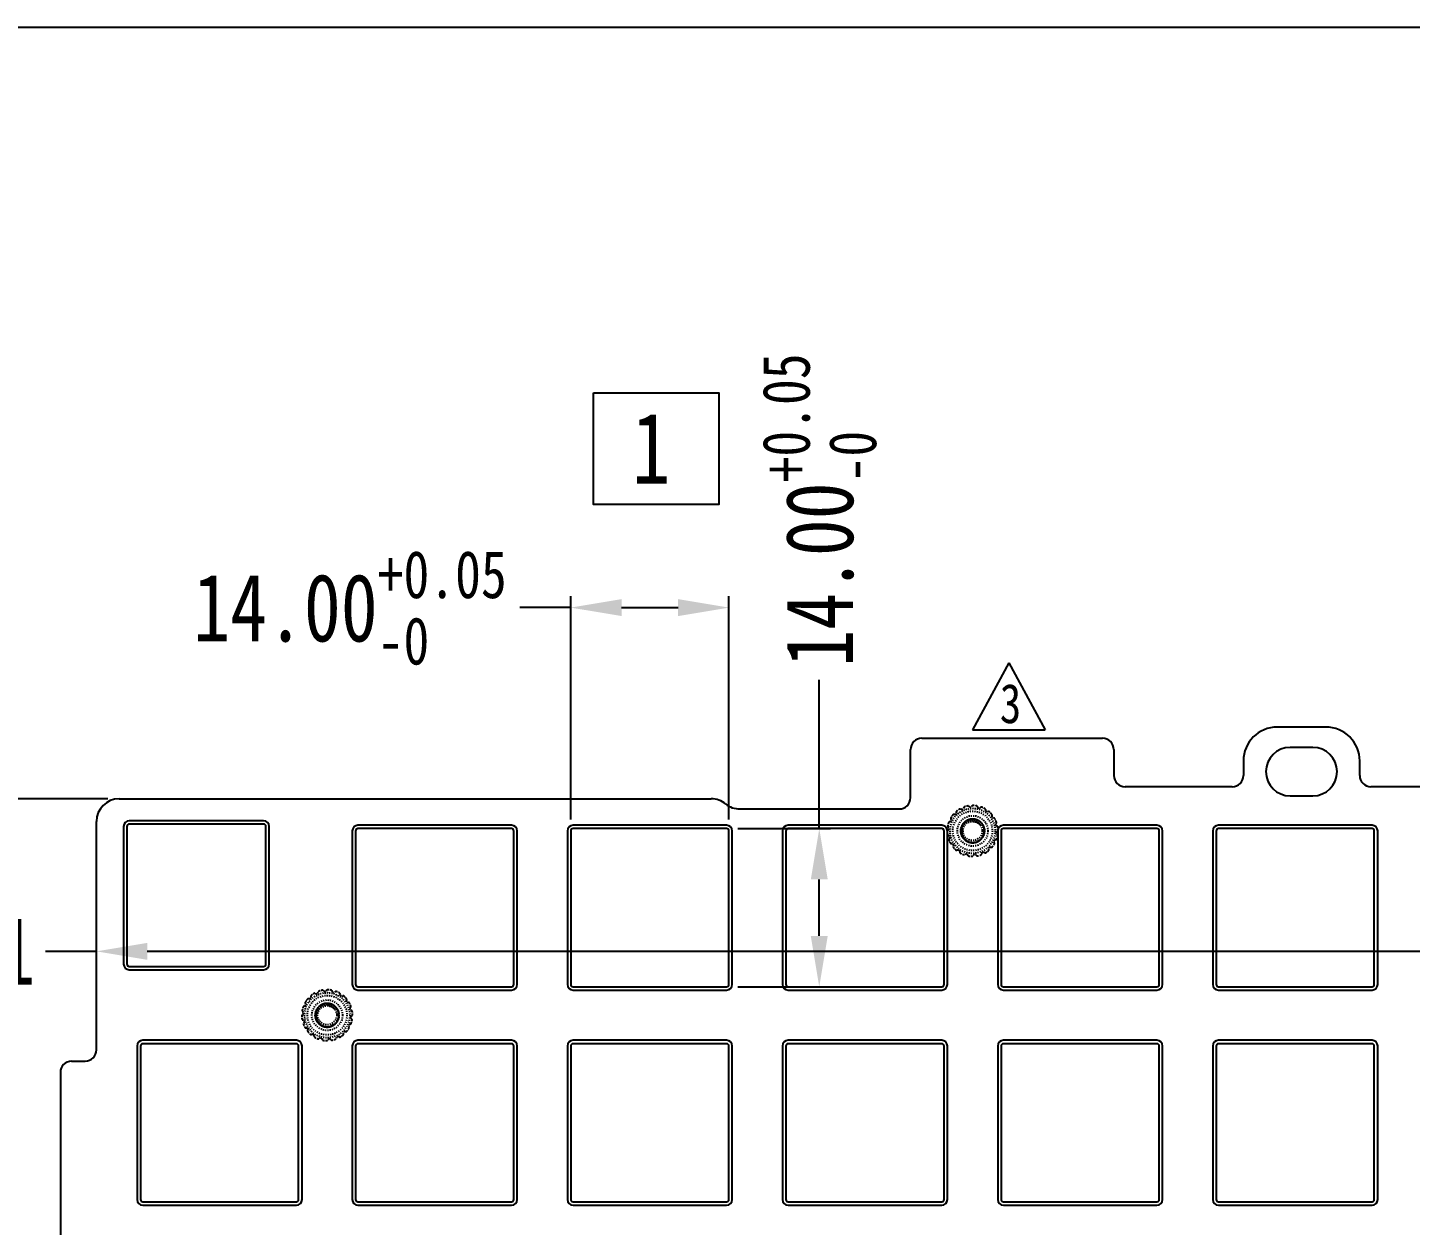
# Model space of a CAD drawing. Header units: inches. Extents: x 1493 to 1950, y -14 to 309.
# Drawn here: x 1584.3 to 1706.8, y 202.8 to 308.8 of the extents above; entities that cross this region are included whole.
import ezdxf

# ---------------------------------------------------------------- set-up
doc = ezdxf.new("R2010")
doc.units = ezdxf.units.IN
doc.header["$LTSCALE"] = 0.909449
doc.header["$MEASUREMENT"] = 0
doc.header["$PDMODE"] = 3
doc.header["$PDSIZE"] = 0.3125
doc.linetypes.add('HIDDEN', pattern=[0.2, 0.1, -0.1])
doc.linetypes.add('PHANTOM', pattern=[0.8, 0.45, -0.05, 0.1, -0.05, 0.1, -0.05])
doc.layers.get('0').update_dxf_attribs({"linetype": 'CONTINUOUS'})
doc.layers.get('Defpoints').update_dxf_attribs({"linetype": 'CONTINUOUS'})
doc.layers.add('DEFAULT_2', color=8, linetype='HIDDEN')
doc.layers.add('DEFAULT_3', color=7, linetype='PHANTOM')
doc.styles.get("Standard").update_dxf_attribs({"font": 'txt', "width": 0.8})
doc.dimstyles.get("Standard").update_dxf_attribs({"dimtxt": 6, "dimasz": 4.5, "dimexe": 1, "dimexo": 1, "dimgap": 0.09, "dimtad": 0, "dimzin": 1, "dimdsep": 46, "dimtxsty": 'Standard', "dimcen": 0.09, "dimclrd": 5, "dimclre": 5, "dimclrt": 1, "dimadec": 0, "dimazin": 0, "dimtp": 0.01, "dimtm": 0.01, "dimtfac": 1, "dimtofl": 0, "dimtmove": 0, "dimatfit": 3, "dimfxl": 0, "dimtolj": 1, "dimtzin": 4, "dimarcsym": 0})

# ---------------------------------------------------------------- blocks, each defined once
blk = doc.blocks.new('*D12')
at = {"layer": 'DEFAULT_3', "color": 3, "linetype": 'ByBlock', "lineweight": -2}
for p, q in [((1590.42, 219.29), (1590.42, 228.02)), ((1590.42, 227.02), (1585.92, 227.02)), ((1855.37, 227.02), (1594.92, 227.02)), ((1859.87, 226.29), (1859.87, 226.02))]:
    blk.add_line(p, q, dxfattribs=at)
at = {"layer": 'DEFAULT_3', "color": 3, "linetype": 'ByBlock'}
for points in [[(1594.92, 227.77), (1594.92, 226.27), (1590.42, 227.02)], [(1855.37, 226.27), (1855.37, 227.77), (1859.87, 227.02)]]:
    blk.add_solid(points, dxfattribs=at)
at = {"layer": 'Defpoints', "color": 0, "linetype": 'ByBlock'}
for p in [(1590.42, 227.02), (1859.87, 227.29), (1590.42, 218.29)]:
    blk.add_point(p, dxfattribs=at)
at = {"layer": 'DEFAULT_3', "color": 3, "linetype": 'ByBlock', "insert": (1567.03, 227.02), "char_height": 6, "attachment_point": 5}
blk.add_mtext('\\A1;269.45%%P0.1', dxfattribs=at)
blk = doc.blocks.new('*D14')
at = {"layer": 'DEFAULT_3', "color": 3, "linetype": 'ByBlock', "lineweight": -2}
for p, q in [((1632.42, 238.69), (1632.42, 258.47)), ((1646.42, 238.69), (1646.42, 258.47)), ((1632.42, 257.47), (1627.92, 257.47)), ((1636.92, 257.47), (1641.92, 257.47))]:
    blk.add_line(p, q, dxfattribs=at)
at = {"layer": 'DEFAULT_3', "color": 3, "linetype": 'ByBlock'}
for points in [[(1636.92, 258.22), (1636.92, 256.72), (1632.42, 257.47)], [(1641.92, 256.72), (1641.92, 258.22), (1646.42, 257.47)]]:
    blk.add_solid(points, dxfattribs=at)
at = {"layer": 'Defpoints', "color": 0, "linetype": 'ByBlock'}
for p in [(1646.42, 257.47), (1632.42, 237.69), (1646.42, 237.69)]:
    blk.add_point(p, dxfattribs=at)
at = {"layer": 'DEFAULT_3', "color": 3, "linetype": 'ByBlock', "insert": (1612.87, 257.47), "char_height": 6, "attachment_point": 5}
blk.add_mtext('\\A1;14.00{\\H0.7x;\\S+0.05^ -0;}', dxfattribs=at)
blk = doc.blocks.new('*D15')
at = {"layer": 'DEFAULT_3', "color": 3, "linetype": 'ByBlock', "lineweight": -2}
for p, q in [((1654.42, 237.89), (1654.42, 251.06)), ((1647.22, 237.89), (1655.42, 237.89)), ((1654.42, 228.39), (1654.42, 233.39)), ((1647.22, 223.89), (1655.42, 223.89))]:
    blk.add_line(p, q, dxfattribs=at)
at = {"layer": 'DEFAULT_3', "color": 3, "linetype": 'ByBlock'}
for points in [[(1655.17, 233.39), (1653.67, 233.39), (1654.42, 237.89)], [(1653.67, 228.39), (1655.17, 228.39), (1654.42, 223.89)]]:
    blk.add_solid(points, dxfattribs=at)
at = {"layer": 'Defpoints', "color": 0, "linetype": 'ByBlock'}
for p in [(1646.22, 237.89), (1654.42, 237.89), (1646.22, 223.89)]:
    blk.add_point(p, dxfattribs=at)
at = {"layer": 'DEFAULT_3', "color": 3, "linetype": 'ByBlock', "insert": (1654.42, 266.11), "char_height": 6, "attachment_point": 5, "rotation": 90}
blk.add_mtext('\\A1;14.00{\\H0.7x;\\S+0.05^ -0;}', dxfattribs=at)
blk = doc.blocks.new('*D18')
at = {"layer": 'DEFAULT_3', "color": 3, "linetype": 'ByBlock', "lineweight": -2}
for p, q in [((1591.42, 240.53), (1534.08, 240.53)), ((1535.08, 236.03), (1535.08, 208.43)), ((1535.08, 148.49), (1535.08, 175.45)), ((1591.42, 143.99), (1534.08, 143.99))]:
    blk.add_line(p, q, dxfattribs=at)
at = {"layer": 'DEFAULT_3', "color": 3, "linetype": 'ByBlock'}
for points in [[(1535.83, 236.03), (1534.33, 236.03), (1535.08, 240.53)], [(1534.33, 148.49), (1535.83, 148.49), (1535.08, 143.99)]]:
    blk.add_solid(points, dxfattribs=at)
at = {"layer": 'Defpoints', "color": 0, "linetype": 'ByBlock'}
for p in [(1592.42, 240.53), (1535.08, 143.99), (1592.42, 143.99)]:
    blk.add_point(p, dxfattribs=at)
at = {"layer": 'DEFAULT_3', "color": 3, "linetype": 'ByBlock', "insert": (1535.08, 191.94), "char_height": 6, "attachment_point": 5, "rotation": 90}
blk.add_mtext('\\A1;96.54%%P0.1', dxfattribs=at)

msp = doc.modelspace()

# ---------------------------------------------------------------- linework, layer by layer
at = {"color": 2}
for p, q in [((1671.205, 252.565), (1667.985, 246.646)), ((1671.205, 252.565), (1674.426, 246.646)), ((1667.985, 246.646), (1674.426, 246.646))]:
    msp.add_line(p, q, dxfattribs=at)
at = {"color": 7, "linetype": 'Continuous'}
for p, q in [((1699.275, 246.892), (1694.975, 246.892)), ((1662.503, 240.632), (1662.503, 244.892)), ((1663.503, 245.892), (1679.503, 245.892)), ((1680.503, 244.892), (1680.503, 242.592)), ((1698.12, 245.092), (1696.12, 245.092)), ((1691.975, 243.892), (1691.975, 242.592)), ((1702.275, 242.592), (1702.275, 243.892)), ((1690.975, 241.592), (1681.503, 241.592)), ((1782.995, 241.592), (1703.275, 241.592)), ((1592.42, 240.532), (1644.863, 240.532)), ((1696.12, 240.792), (1698.12, 240.792)), ((1647.391, 239.632), (1661.503, 239.632)), ((1590.42, 218.292), (1590.42, 238.532)), ((1592.82, 238.092), (1592.82, 225.892)), ((1593.12, 238.092), (1593.12, 225.892)), ((1605.22, 238.592), (1593.32, 238.592)), ((1605.22, 238.292), (1593.32, 238.292)), ((1605.42, 225.892), (1605.42, 238.092)), ((1605.72, 225.892), (1605.72, 238.092)), ((1613.07, 237.692), (1613.07, 224.092)), ((1613.37, 237.692), (1613.37, 224.092)), ((1627.17, 238.192), (1613.57, 238.192)), ((1627.17, 237.892), (1613.57, 237.892)), ((1627.37, 224.092), (1627.37, 237.692)), ((1627.67, 224.092), (1627.67, 237.692)), ((1632.12, 237.692), (1632.12, 224.092)), ((1632.42, 237.692), (1632.42, 224.092)), ((1646.22, 238.192), (1632.62, 238.192)), ((1646.22, 237.892), (1632.62, 237.892)), ((1646.42, 224.092), (1646.42, 237.692)), ((1646.72, 224.092), (1646.72, 237.692)), ((1651.17, 237.692), (1651.17, 224.092)), ((1651.47, 237.692), (1651.47, 224.092)), ((1665.27, 238.192), (1651.67, 238.192)), ((1665.27, 237.892), (1651.67, 237.892)), ((1665.47, 224.092), (1665.47, 237.692)), ((1665.77, 224.092), (1665.77, 237.692)), ((1670.22, 237.692), (1670.22, 224.092)), ((1670.52, 237.692), (1670.52, 224.092)), ((1684.32, 238.192), (1670.72, 238.192)), ((1684.32, 237.892), (1670.72, 237.892)), ((1684.52, 224.092), (1684.52, 237.692)), ((1684.82, 224.092), (1684.82, 237.692)), ((1689.27, 237.692), (1689.27, 224.092)), ((1689.57, 237.692), (1689.57, 224.092)), ((1703.37, 238.192), (1689.77, 238.192)), ((1703.37, 237.892), (1689.77, 237.892)), ((1703.57, 224.092), (1703.57, 237.692)), ((1703.87, 224.092), (1703.87, 237.692)), ((1593.32, 225.692), (1605.22, 225.692)), ((1593.32, 225.392), (1605.22, 225.392)), ((1613.57, 223.892), (1627.17, 223.892)), ((1613.57, 223.592), (1627.17, 223.592)), ((1632.62, 223.892), (1646.22, 223.892)), ((1632.62, 223.592), (1646.22, 223.592)), ((1651.67, 223.892), (1665.27, 223.892)), ((1651.67, 223.592), (1665.27, 223.592)), ((1670.72, 223.892), (1684.32, 223.892)), ((1670.72, 223.592), (1684.32, 223.592)), ((1689.77, 223.892), (1703.37, 223.892)), ((1689.77, 223.592), (1703.37, 223.592)), ((1594.02, 218.642), (1594.02, 205.042)), ((1594.32, 218.642), (1594.32, 205.042)), ((1608.12, 219.142), (1594.52, 219.142)), ((1608.12, 218.842), (1594.52, 218.842)), ((1608.32, 205.042), (1608.32, 218.642)), ((1608.62, 205.042), (1608.62, 218.642)), ((1613.07, 218.642), (1613.07, 205.042)), ((1613.37, 218.642), (1613.37, 205.042)), ((1627.17, 219.142), (1613.57, 219.142)), ((1627.17, 218.842), (1613.57, 218.842)), ((1627.37, 205.042), (1627.37, 218.642)), ((1627.67, 205.042), (1627.67, 218.642)), ((1632.12, 218.642), (1632.12, 205.042)), ((1632.42, 218.642), (1632.42, 205.042)), ((1646.22, 219.142), (1632.62, 219.142)), ((1646.22, 218.842), (1632.62, 218.842)), ((1646.42, 205.042), (1646.42, 218.642)), ((1646.72, 205.042), (1646.72, 218.642)), ((1651.17, 218.642), (1651.17, 205.042)), ((1651.47, 218.642), (1651.47, 205.042)), ((1665.27, 219.142), (1651.67, 219.142)), ((1665.27, 218.842), (1651.67, 218.842)), ((1665.47, 205.042), (1665.47, 218.642)), ((1665.77, 205.042), (1665.77, 218.642)), ((1670.22, 218.642), (1670.22, 205.042)), ((1670.52, 218.642), (1670.52, 205.042)), ((1684.32, 219.142), (1670.72, 219.142)), ((1684.32, 218.842), (1670.72, 218.842)), ((1684.52, 205.042), (1684.52, 218.642)), ((1684.82, 205.042), (1684.82, 218.642)), ((1689.27, 218.642), (1689.27, 205.042)), ((1689.57, 218.642), (1689.57, 205.042)), ((1703.37, 219.142), (1689.77, 219.142)), ((1703.37, 218.842), (1689.77, 218.842)), ((1703.57, 205.042), (1703.57, 218.642)), ((1703.87, 205.042), (1703.87, 218.642)), ((1588.22, 217.292), (1589.42, 217.292)), ((1587.22, 216.292), (1587.22, 169.292)), ((1594.52, 204.842), (1608.12, 204.842)), ((1594.52, 204.542), (1608.12, 204.542)), ((1613.57, 204.842), (1627.17, 204.842)), ((1613.57, 204.542), (1627.17, 204.542)), ((1632.62, 204.842), (1646.22, 204.842)), ((1632.62, 204.542), (1646.22, 204.542)), ((1651.67, 204.842), (1665.27, 204.842)), ((1651.67, 204.542), (1665.27, 204.542)), ((1670.72, 204.842), (1684.32, 204.842)), ((1670.72, 204.542), (1684.32, 204.542)), ((1689.77, 204.842), (1703.37, 204.842)), ((1689.77, 204.542), (1703.37, 204.542))]:
    msp.add_line(p, q, dxfattribs=at)
for points in [[(1493.392, -13.73), (1949.598, -13.73), (1949.598, 308.84), (1493.392, 308.84)], [(1634.436, 276.489), (1645.529, 276.489), (1645.529, 266.594), (1634.436, 266.594)]]:
    msp.add_lwpolyline(points, close=True)
for centre, radius, start, end in [((1694.975, 243.892), 3, 90, 180), ((1699.275, 243.892), 3, 0, 90), ((1663.503, 244.892), 1, 90, 180), ((1679.503, 244.892), 1, 0, 90), ((1696.12, 242.942), 2.15, 90, 270), ((1698.12, 242.942), 2.15, 270, 90), ((1681.503, 242.592), 1, 180, 270), ((1690.975, 242.592), 1, 270, 360), ((1703.275, 242.592), 1, 180, 270), ((1592.42, 238.532), 2, 90, 180), ((1644.863, 238.532), 2, 50.80503, 90), ((1647.391, 241.632), 2, 230.80503, 270), ((1661.503, 240.632), 1, 270, 360), ((1593.32, 238.092), 0.5, 90.00002, 179.99998), ((1593.32, 238.092), 0.2, 90.00003, 180), ((1605.22, 238.092), 0.5, 0.00002, 89.99998), ((1605.22, 238.092), 0.2, 0.00003, 90.00003), ((1613.57, 237.692), 0.5, 90.00013, 180.00011), ((1613.57, 237.692), 0.2, 90.00001, 180.00005), ((1627.17, 237.692), 0.5, 0.00013, 89.99999), ((1627.17, 237.692), 0.2, 0, 90.00003), ((1632.62, 237.692), 0.5, 90.00013, 180.00011), ((1632.62, 237.692), 0.2, 90.00001, 180.00005), ((1646.22, 237.692), 0.5, 0.00013, 89.99999), ((1646.22, 237.692), 0.2, 0, 90.00003), ((1651.67, 237.692), 0.5, 90.00013, 180.00011), ((1651.67, 237.692), 0.2, 90.00001, 180.00005), ((1665.27, 237.692), 0.5, 0.00013, 89.99999), ((1665.27, 237.692), 0.2, 0, 90.00003), ((1670.72, 237.692), 0.5, 90.00013, 180.00011), ((1670.72, 237.692), 0.2, 90.00001, 180.00005), ((1684.32, 237.692), 0.5, 0.00013, 89.99999), ((1684.32, 237.692), 0.2, 0, 90.00003), ((1689.77, 237.692), 0.5, 90.00013, 180.00011), ((1689.77, 237.692), 0.2, 90.00001, 180.00005), ((1703.37, 237.692), 0.5, 0.00013, 89.99999), ((1703.37, 237.692), 0.2, 0, 90.00003), ((1593.32, 225.892), 0.5, 180.00002, 269.99998), ((1593.32, 225.892), 0.2, 180, 270.00003), ((1605.22, 225.892), 0.5, 270.00002, 359.99998), ((1605.22, 225.892), 0.2, 270.00003, 0.00003), ((1613.57, 224.092), 0.5, 180.00013, 269.99999), ((1613.57, 224.092), 0.2, 180.00001, 270.00001), ((1627.17, 224.092), 0.5, 270.00013, 0.00011), ((1627.17, 224.092), 0.2, 270.00001, 360), ((1632.62, 224.092), 0.5, 180.00013, 269.99999), ((1632.62, 224.092), 0.2, 180.00001, 270.00001), ((1646.22, 224.092), 0.5, 270.00013, 0.00011), ((1646.22, 224.092), 0.2, 270.00001, 360), ((1651.67, 224.092), 0.5, 180.00013, 269.99999), ((1651.67, 224.092), 0.2, 180.00001, 270.00001), ((1665.27, 224.092), 0.5, 270.00013, 0.00011), ((1665.27, 224.092), 0.2, 270.00001, 360), ((1670.72, 224.092), 0.5, 180.00013, 269.99999), ((1670.72, 224.092), 0.2, 180.00001, 270.00001), ((1684.32, 224.092), 0.5, 270.00013, 0.00011), ((1684.32, 224.092), 0.2, 270.00001, 360), ((1689.77, 224.092), 0.5, 180.00013, 269.99999), ((1689.77, 224.092), 0.2, 180.00001, 270.00001), ((1703.37, 224.092), 0.5, 270.00013, 0.00011), ((1703.37, 224.092), 0.2, 270.00001, 360), ((1589.42, 218.292), 1, 270, 360), ((1594.52, 218.642), 0.5, 90.00013, 180.00011), ((1594.52, 218.642), 0.2, 90.00001, 180.00005), ((1608.12, 218.642), 0.5, 0.00013, 89.99999), ((1608.12, 218.642), 0.2, 0, 90.00003), ((1613.57, 218.642), 0.5, 90.00013, 180.00011), ((1613.57, 218.642), 0.2, 90.00001, 180.00005), ((1627.17, 218.642), 0.5, 0.00013, 89.99999), ((1627.17, 218.642), 0.2, 0, 90.00003), ((1632.62, 218.642), 0.5, 90.00013, 180.00011), ((1632.62, 218.642), 0.2, 90.00001, 180.00005), ((1646.22, 218.642), 0.5, 0.00013, 89.99999), ((1646.22, 218.642), 0.2, 0, 90.00003), ((1651.67, 218.642), 0.5, 90.00013, 180.00011), ((1651.67, 218.642), 0.2, 90.00001, 180.00005), ((1665.27, 218.642), 0.5, 0.00013, 89.99999), ((1665.27, 218.642), 0.2, 0, 90.00003), ((1670.72, 218.642), 0.5, 90.00013, 180.00011), ((1670.72, 218.642), 0.2, 90.00001, 180.00005), ((1684.32, 218.642), 0.5, 0.00013, 89.99999), ((1684.32, 218.642), 0.2, 0, 90.00003), ((1689.77, 218.642), 0.5, 90.00013, 180.00011), ((1689.77, 218.642), 0.2, 90.00001, 180.00005), ((1703.37, 218.642), 0.5, 0.00013, 89.99999), ((1703.37, 218.642), 0.2, 0, 90.00003), ((1588.22, 216.292), 1, 90, 180), ((1594.52, 205.042), 0.5, 180.00013, 269.99999), ((1594.52, 205.042), 0.2, 180.00001, 270.00001), ((1608.12, 205.042), 0.5, 270.00013, 0.00011), ((1608.12, 205.042), 0.2, 270.00001, 360), ((1613.57, 205.042), 0.5, 180.00013, 269.99999), ((1613.57, 205.042), 0.2, 180.00001, 270.00001), ((1627.17, 205.042), 0.5, 270.00013, 0.00011), ((1627.17, 205.042), 0.2, 270.00001, 360), ((1632.62, 205.042), 0.5, 180.00013, 269.99999), ((1632.62, 205.042), 0.2, 180.00001, 270.00001), ((1646.22, 205.042), 0.5, 270.00013, 0.00011), ((1646.22, 205.042), 0.2, 270.00001, 360), ((1651.67, 205.042), 0.5, 180.00013, 269.99999), ((1651.67, 205.042), 0.2, 180.00001, 270.00001), ((1665.27, 205.042), 0.5, 270.00013, 0.00011), ((1665.27, 205.042), 0.2, 270.00001, 360), ((1670.72, 205.042), 0.5, 180.00013, 269.99999), ((1670.72, 205.042), 0.2, 180.00001, 270.00001), ((1684.32, 205.042), 0.5, 270.00013, 0.00011), ((1684.32, 205.042), 0.2, 270.00001, 360), ((1689.77, 205.042), 0.5, 180.00013, 269.99999), ((1689.77, 205.042), 0.2, 180.00001, 270.00001), ((1703.37, 205.042), 0.5, 270.00013, 0.00011), ((1703.37, 205.042), 0.2, 270.00001, 360)]:
    msp.add_arc(centre, radius, start, end, dxfattribs=at)
at = {"layer": 'DEFAULT_2', "color": 8, "linetype": 'HIDDEN'}
for p, q in [((1666.067, 238.773), (1666.11, 238.65)), ((1666.453, 239.14), (1666.323, 239.139)), ((1666.553, 239.369), (1666.552, 239.239)), ((1667.042, 239.582), (1666.919, 239.625)), ((1667.214, 239.763), (1667.168, 239.641)), ((1667.646, 239.878), (1667.746, 239.796)), ((1667.97, 239.907), (1667.885, 239.808)), ((1668.415, 239.868), (1668.481, 239.756)), ((1668.729, 239.783), (1668.616, 239.72)), ((1669.134, 239.595), (1669.158, 239.467)), ((1669.401, 239.408), (1669.272, 239.387)), ((1669.716, 239.092), (1669.695, 238.964)), ((1669.903, 238.826), (1669.775, 238.85)), ((1665.884, 237.807), (1665.786, 237.722)), ((1665.814, 238.047), (1665.896, 237.946)), ((1666.051, 238.524), (1665.929, 238.478)), ((1668, 238.542), (1668, 238.739)), ((1670.092, 238.421), (1670.028, 238.308)), ((1670.176, 238.106), (1670.064, 238.173)), ((1670.215, 237.662), (1670.116, 237.577)), ((1665.936, 237.211), (1665.824, 237.277)), ((1665.972, 237.076), (1665.909, 236.963)), ((1666.225, 236.534), (1666.097, 236.558)), ((1666.305, 236.42), (1666.284, 236.292)), ((1668.502, 236.773), (1668.408, 236.946)), ((1669.89, 236.733), (1669.933, 236.611)), ((1670.071, 236.906), (1669.95, 236.86)), ((1670.104, 237.438), (1670.187, 237.337)), ((1666.728, 235.997), (1666.6, 235.976)), ((1666.843, 235.917), (1666.867, 235.789)), ((1667.385, 235.664), (1667.271, 235.6)), ((1667.52, 235.628), (1667.586, 235.516)), ((1668.115, 235.576), (1668.031, 235.477)), ((1668.254, 235.588), (1668.355, 235.506)), ((1668.832, 235.743), (1668.786, 235.621)), ((1669.081, 235.759), (1668.959, 235.802)), ((1669.447, 236.015), (1669.449, 236.145)), ((1669.547, 236.243), (1669.677, 236.245)), ((1609.398, 223.044), (1609.397, 222.914)), ((1609.764, 223.3), (1609.887, 223.257)), ((1610.013, 223.316), (1610.059, 223.438)), ((1610.49, 223.553), (1610.591, 223.471)), ((1610.815, 223.582), (1610.73, 223.483)), ((1611.26, 223.543), (1611.326, 223.431)), ((1611.574, 223.458), (1611.461, 223.395)), ((1611.979, 223.27), (1612.003, 223.142)), ((1612.117, 223.062), (1612.245, 223.083)), ((1608.659, 221.722), (1608.741, 221.621)), ((1608.774, 222.153), (1608.896, 222.199)), ((1608.955, 222.325), (1608.912, 222.448)), ((1609.298, 222.815), (1609.168, 222.814)), ((1610.845, 222.217), (1610.845, 222.414)), ((1612.561, 222.767), (1612.54, 222.639)), ((1612.62, 222.525), (1612.748, 222.501)), ((1612.937, 222.096), (1612.873, 221.983)), ((1613.021, 221.781), (1612.909, 221.848)), ((1608.729, 221.482), (1608.63, 221.397)), ((1608.781, 220.886), (1608.669, 220.952)), ((1608.817, 220.751), (1608.754, 220.638)), ((1611.347, 220.448), (1611.252, 220.621)), ((1612.735, 220.408), (1612.778, 220.286)), ((1612.916, 220.581), (1612.794, 220.535)), ((1612.949, 221.113), (1613.031, 221.012)), ((1613.06, 221.337), (1612.961, 221.252)), ((1609.07, 220.209), (1608.942, 220.233)), ((1609.129, 219.967), (1609.15, 220.095)), ((1609.573, 219.672), (1609.445, 219.651)), ((1609.712, 219.464), (1609.687, 219.592)), ((1610.229, 219.339), (1610.116, 219.275)), ((1610.364, 219.303), (1610.431, 219.191)), ((1610.96, 219.251), (1610.875, 219.152)), ((1611.099, 219.263), (1611.2, 219.181)), ((1611.677, 219.418), (1611.631, 219.296)), ((1611.926, 219.434), (1611.804, 219.477)), ((1612.292, 219.69), (1612.294, 219.82)), ((1612.392, 219.918), (1612.522, 219.92))]:
    msp.add_line(p, q, dxfattribs=at)
for centre, radius in [((1668, 237.692), 2), ((1668, 237.692), 1.75), ((1668, 237.692), 1.35), ((1668, 237.692), 0.85), ((1610.845, 221.367), 2), ((1610.845, 221.367), 1.75), ((1610.845, 221.367), 1.35), ((1610.845, 221.367), 0.85)]:
    msp.add_circle(centre, radius, dxfattribs=at)
for centre, radius, start, end in [((1666.161, 238.806), 0.1, 148.78772, 199.31073), ((1668, 237.692), 2.25, 141.21228, 148.78772), ((1666.324, 239.039), 0.1, 90.68927, 141.21228), ((1666.452, 239.24), 0.1, 270.68927, 359.31073), ((1666.653, 239.368), 0.1, 128.78772, 179.31073), ((1668, 237.692), 2.25, 121.21228, 128.78772), ((1666.886, 239.531), 0.1, 70.68927, 121.21228), ((1667.075, 239.676), 0.1, 250.68927, 339.31073), ((1667.308, 239.727), 0.1, 108.78772, 159.31073), ((1668, 237.692), 2.25, 101.21228, 108.78772), ((1667.582, 239.801), 0.1, 50.68927, 101.21228), ((1667.809, 239.873), 0.1, 230.68927, 319.31073), ((1668.046, 239.841), 0.1, 88.78772, 139.31073), ((1668, 237.692), 2.25, 81.21228, 88.78772), ((1668.329, 239.817), 0.1, 30.68927, 81.21228), ((1668.567, 239.807), 0.1, 210.68927, 299.31073), ((1668.778, 239.696), 0.1, 68.78772, 119.31073), ((1668, 237.692), 2.25, 61.21228, 68.78772), ((1669.036, 239.576), 0.1, 10.68927, 61.21228), ((1669.256, 239.486), 0.1, 190.68927, 279.31073), ((1669.417, 239.309), 0.1, 48.78772, 99.31073), ((1668, 237.692), 2.25, 41.21228, 48.78772), ((1669.618, 239.108), 0.1, 350.68927, 41.21228), ((1669.794, 238.948), 0.1, 170.68927, 259.31073), ((1669.885, 238.727), 0.1, 28.78772, 79.31073), ((1668, 237.692), 2.25, 21.21228, 28.78772), ((1665.851, 237.646), 0.1, 130.68927, 181.21228), ((1668, 237.692), 2.25, 181.21228, 188.78772), ((1665.891, 238.11), 0.1, 168.78772, 219.31073), ((1668, 237.692), 2.25, 161.21228, 168.78772), ((1665.965, 238.384), 0.1, 110.68927, 161.21228), ((1665.819, 237.883), 0.1, 310.68927, 39.31073), ((1666.016, 238.617), 0.1, 290.68927, 19.31073), ((1668.212, 237.544), 0.825, 53.64653, 58.49447), ((1670.115, 238.259), 0.1, 150.68927, 239.31073), ((1670.182, 237.501), 0.1, 130.68927, 219.31073), ((1670.005, 238.47), 0.1, 330.68927, 21.21228), ((1670.125, 238.02), 0.1, 8.78772, 59.31073), ((1670.15, 237.737), 0.1, 310.68927, 1.21228), ((1668, 237.692), 2.25, 1.21228, 8.78772), ((1665.876, 237.363), 0.1, 188.78772, 239.31073), ((1665.996, 236.914), 0.1, 150.68927, 201.21228), ((1668, 237.692), 2.25, 201.21228, 208.78772), ((1665.885, 237.125), 0.1, 330.68927, 59.31073), ((1666.116, 236.657), 0.1, 208.78772, 259.31073), ((1666.207, 236.436), 0.1, 350.68927, 79.31073), ((1668, 237.692), 2.25, 321.21228, 328.78772), ((1669.985, 236.766), 0.1, 110.68927, 199.31073), ((1669.839, 236.578), 0.1, 328.78772, 19.31073), ((1670.036, 236.999), 0.1, 290.68927, 341.21228), ((1668, 237.692), 2.25, 341.21228, 348.78772), ((1670.109, 237.274), 0.1, 348.78772, 39.31073), ((1666.383, 236.275), 0.1, 170.68927, 221.21228), ((1668, 237.692), 2.25, 221.21228, 228.78772), ((1666.584, 236.074), 0.1, 228.78772, 279.31073), ((1666.744, 235.898), 0.1, 10.68927, 99.31073), ((1666.965, 235.808), 0.1, 190.68927, 241.21228), ((1668, 237.692), 2.25, 241.21228, 248.78772), ((1667.222, 235.688), 0.1, 248.78772, 299.31073), ((1667.434, 235.577), 0.1, 30.68927, 119.31073), ((1667.672, 235.567), 0.1, 210.68927, 261.21228), ((1668, 237.692), 2.25, 261.21228, 268.78772), ((1667.955, 235.542), 0.1, 268.78772, 319.31073), ((1668.191, 235.51), 0.1, 50.68927, 139.31073), ((1668.418, 235.583), 0.1, 230.68927, 281.21228), ((1668, 237.692), 2.25, 281.21228, 288.78772), ((1668.693, 235.656), 0.1, 288.78772, 339.31073), ((1668.926, 235.707), 0.1, 70.68927, 159.31073), ((1669.114, 235.853), 0.1, 250.68927, 301.21228), ((1668, 237.692), 2.25, 301.21228, 308.78772), ((1669.347, 236.016), 0.1, 308.78772, 359.31073), ((1669.549, 236.143), 0.1, 90.68927, 179.31073), ((1669.676, 236.345), 0.1, 270.68927, 321.21228), ((1609.297, 222.915), 0.1, 270.68927, 359.31073), ((1609.498, 223.043), 0.1, 128.78772, 179.31073), ((1610.845, 221.367), 2.25, 121.21228, 128.78772), ((1609.731, 223.206), 0.1, 70.68927, 121.21228), ((1609.92, 223.351), 0.1, 250.68927, 339.31073), ((1610.153, 223.402), 0.1, 108.78772, 159.31073), ((1610.845, 221.367), 2.25, 101.21228, 108.78772), ((1610.427, 223.476), 0.1, 50.68927, 101.21228), ((1610.654, 223.548), 0.1, 230.68927, 319.31073), ((1610.891, 223.516), 0.1, 88.78772, 139.31073), ((1610.845, 221.367), 2.25, 81.21228, 88.78772), ((1611.174, 223.492), 0.1, 30.68927, 81.21228), ((1611.412, 223.482), 0.1, 210.68927, 299.31073), ((1611.623, 223.371), 0.1, 68.78772, 119.31073), ((1610.845, 221.367), 2.25, 61.21228, 68.78772), ((1611.881, 223.251), 0.1, 10.68927, 61.21228), ((1612.101, 223.161), 0.1, 190.68927, 279.31073), ((1612.262, 222.984), 0.1, 48.78772, 99.31073), ((1610.845, 221.367), 2.25, 41.21228, 48.78772), ((1612.463, 222.783), 0.1, 350.68927, 41.21228), ((1608.736, 221.785), 0.1, 168.78772, 219.31073), ((1610.845, 221.367), 2.25, 161.21228, 168.78772), ((1608.81, 222.059), 0.1, 110.68927, 161.21228), ((1608.664, 221.558), 0.1, 310.68927, 39.31073), ((1608.861, 222.292), 0.1, 290.68927, 19.31073), ((1609.006, 222.481), 0.1, 148.78772, 199.31073), ((1610.845, 221.367), 2.25, 141.21228, 148.78772), ((1609.169, 222.714), 0.1, 90.68927, 141.21228), ((1611.057, 221.219), 0.825, 53.64653, 58.49447), ((1612.639, 222.623), 0.1, 170.68927, 259.31073), ((1612.729, 222.402), 0.1, 28.78772, 79.31073), ((1610.845, 221.367), 2.25, 21.21228, 28.78772), ((1612.96, 221.934), 0.1, 150.68927, 239.31073), ((1612.849, 222.145), 0.1, 330.68927, 21.21228), ((1612.97, 221.695), 0.1, 8.78772, 59.31073), ((1610.845, 221.367), 2.25, 1.21228, 8.78772), ((1608.696, 221.321), 0.1, 130.68927, 181.21228), ((1610.845, 221.367), 2.25, 181.21228, 188.78772), ((1608.72, 221.038), 0.1, 188.78772, 239.31073), ((1608.841, 220.589), 0.1, 150.68927, 201.21228), ((1610.845, 221.367), 2.25, 201.21228, 208.78772), ((1608.73, 220.8), 0.1, 330.68927, 59.31073), ((1612.83, 220.441), 0.1, 110.68927, 199.31073), ((1612.881, 220.674), 0.1, 290.68927, 341.21228), ((1613.027, 221.176), 0.1, 130.68927, 219.31073), ((1610.845, 221.367), 2.25, 341.21228, 348.78772), ((1612.954, 220.949), 0.1, 348.78772, 39.31073), ((1612.995, 221.412), 0.1, 310.68927, 1.21228), ((1608.961, 220.332), 0.1, 208.78772, 259.31073), ((1609.051, 220.111), 0.1, 350.68927, 79.31073), ((1609.228, 219.95), 0.1, 170.68927, 221.21228), ((1610.845, 221.367), 2.25, 221.21228, 228.78772), ((1609.429, 219.749), 0.1, 228.78772, 279.31073), ((1609.589, 219.573), 0.1, 10.68927, 99.31073), ((1609.81, 219.483), 0.1, 190.68927, 241.21228), ((1610.845, 221.367), 2.25, 241.21228, 248.78772), ((1610.067, 219.363), 0.1, 248.78772, 299.31073), ((1610.278, 219.252), 0.1, 30.68927, 119.31073), ((1610.517, 219.242), 0.1, 210.68927, 261.21228), ((1611.036, 219.185), 0.1, 50.68927, 139.31073), ((1611.263, 219.258), 0.1, 230.68927, 281.21228), ((1610.845, 221.367), 2.25, 281.21228, 288.78772), ((1611.538, 219.331), 0.1, 288.78772, 339.31073), ((1611.771, 219.382), 0.1, 70.68927, 159.31073), ((1611.959, 219.528), 0.1, 250.68927, 301.21228), ((1610.845, 221.367), 2.25, 301.21228, 308.78772), ((1612.192, 219.691), 0.1, 308.78772, 359.31073), ((1612.394, 219.818), 0.1, 90.68927, 179.31073), ((1612.521, 220.02), 0.1, 270.68927, 321.21228), ((1610.845, 221.367), 2.25, 321.21228, 328.78772), ((1612.684, 220.253), 0.1, 328.78772, 19.31073), ((1610.845, 221.367), 2.25, 261.21228, 268.78772), ((1610.8, 219.217), 0.1, 268.78772, 319.31073)]:
    msp.add_arc(centre, radius, start, end, dxfattribs=at)
for points, knots in [([(1668, 238.739), (1668.001, 238.74), (1668.003, 238.739), (1668.005, 238.739), (1668.007, 238.739), (1668.01, 238.739), (1668.014, 238.739), (1668.02, 238.739), (1668.027, 238.739), (1668.036, 238.739), (1668.045, 238.738), (1668.057, 238.738), (1668.072, 238.737), (1668.09, 238.736), (1668.114, 238.733), (1668.144, 238.73), (1668.18, 238.724), (1668.227, 238.715), (1668.285, 238.701), (1668.354, 238.679), (1668.421, 238.652), (1668.486, 238.621), (1668.57, 238.573), (1668.668, 238.503), (1668.773, 238.404), (1668.864, 238.291), (1668.962, 238.125), (1669.026, 237.941), (1669.049, 237.75), (1669.047, 237.557), (1668.994, 237.32), (1668.878, 237.106), (1668.754, 236.959), (1668.646, 236.863), (1668.526, 236.782), (1668.353, 236.698), (1668.164, 236.649), (1667.972, 236.641), (1667.78, 236.66), (1667.594, 236.718), (1667.426, 236.812), (1667.272, 236.928), (1667.144, 237.075), (1667.05, 237.243), (1666.998, 237.378), (1666.964, 237.519), (1666.95, 237.662), (1666.956, 237.807), (1666.982, 237.949), (1667.027, 238.087), (1667.09, 238.217), (1667.171, 238.337), (1667.267, 238.445), (1667.378, 238.538), (1667.5, 238.616), (1667.631, 238.676), (1667.816, 238.731), (1668.01, 238.747), (1668.201, 238.723), (1668.387, 238.674), (1668.561, 238.585), (1668.712, 238.466), (1668.844, 238.326), (1668.971, 238.118), (1669.051, 237.838), (1669.051, 237.547), (1668.972, 237.266), (1668.819, 237.018), (1668.606, 236.82), (1668.345, 236.689), (1668.059, 236.632), (1667.769, 236.657), (1667.496, 236.758), (1667.261, 236.931), (1667.112, 237.123), (1667.027, 237.296), (1666.967, 237.479), (1666.945, 237.672), (1666.963, 237.864), (1667.008, 238.051), (1667.091, 238.228), (1667.207, 238.381), (1667.31, 238.484), (1667.425, 238.571), (1667.551, 238.642), (1667.686, 238.695), (1667.826, 238.728), (1667.97, 238.742), (1668.115, 238.736), (1668.257, 238.711), (1668.395, 238.666), (1668.525, 238.602), (1668.645, 238.522), (1668.753, 238.425), (1668.877, 238.279), (1668.97, 238.107), (1669.026, 237.923), (1669.055, 237.732), (1669.041, 237.49), (1668.948, 237.214), (1668.781, 236.975), (1668.557, 236.788), (1668.29, 236.672), (1668.001, 236.631), (1667.713, 236.671), (1667.446, 236.787), (1667.221, 236.973), (1667.054, 237.212), (1666.96, 237.487), (1666.943, 237.778), (1666.985, 237.968), (1667.019, 238.058)], [0, 0, 0, 0, 0.00012, 0.0002413, 0.0003638, 0.0004862, 0.0007306, 0.0009752, 0.0014645, 0.0019538, 0.002443, 0.0029323, 0.0039108, 0.0048894, 0.0058679, 0.0078249, 0.0097818, 0.0117388, 0.0156522, 0.0195656, 0.023479, 0.0273925, 0.031306, 0.0391285, 0.0469509, 0.0547736, 0.0625965, 0.0782048, 0.0860274, 0.0938503, 0.109459, 0.1250672, 0.1328901, 0.1407128, 0.1485353, 0.1563582, 0.1719674, 0.1797898, 0.1876127, 0.203222, 0.2110445, 0.2188673, 0.2344768, 0.2422993, 0.250122, 0.2579449, 0.2657678, 0.2735903, 0.281413, 0.2892359, 0.2970588, 0.3048814, 0.3127039, 0.3205268, 0.3283497, 0.3361724, 0.3439949, 0.3596045, 0.3674272, 0.3752497, 0.3908592, 0.398682, 0.4065044, 0.4221137, 0.4377214, 0.4533305, 0.4689386, 0.4845474, 0.5001558, 0.5157643, 0.531373, 0.5469811, 0.5625902, 0.5781979, 0.5938072, 0.6016297, 0.6094525, 0.6250619, 0.6328844, 0.6407071, 0.6563167, 0.6641392, 0.6719619, 0.6797848, 0.6876077, 0.6954302, 0.7032529, 0.7110758, 0.7188987, 0.7267213, 0.7345439, 0.7423667, 0.7501896, 0.7580123, 0.7658348, 0.7814444, 0.7892671, 0.7970896, 0.812699, 0.8283065, 0.8439157, 0.8595236, 0.8751325, 0.8907408, 0.9063494, 0.921958, 0.9375663, 0.9531752, 0.9687831, 0.9843923, 1, 1, 1, 1]), ([(1668.502, 236.773), (1668.586, 236.818), (1668.743, 236.934), (1668.921, 237.165), (1669.03, 237.435), (1669.06, 237.725), (1669.012, 238.012), (1668.886, 238.275), (1668.694, 238.495), (1668.449, 238.652), (1668.171, 238.739), (1667.88, 238.745), (1667.598, 238.674), (1667.346, 238.527), (1667.177, 238.352), (1667.074, 238.189), (1666.995, 238.013), (1666.953, 237.823), (1666.951, 237.63), (1666.97, 237.487), (1667.008, 237.347), (1667.064, 237.214), (1667.139, 237.09), (1667.23, 236.978), (1667.335, 236.879), (1667.453, 236.795), (1667.581, 236.728), (1667.718, 236.68), (1667.859, 236.651), (1668.004, 236.641), (1668.148, 236.651), (1668.336, 236.692), (1668.515, 236.771), (1668.671, 236.883), (1668.81, 237.016), (1668.921, 237.176), (1668.995, 237.354), (1669.045, 237.54), (1669.057, 237.783), (1668.993, 238.067), (1668.853, 238.323), (1668.649, 238.531), (1668.396, 238.676), (1668.114, 238.747), (1667.822, 238.737), (1667.544, 238.65), (1667.301, 238.489), (1667.11, 238.27), (1666.987, 238.005), (1666.947, 237.766), (1666.956, 237.573), (1666.991, 237.384), (1667.065, 237.203), (1667.173, 237.044), (1667.302, 236.901), (1667.459, 236.786), (1667.635, 236.706), (1667.773, 236.666), (1667.917, 236.645), (1668.061, 236.643), (1668.205, 236.661), (1668.344, 236.699), (1668.477, 236.756), (1668.601, 236.83), (1668.714, 236.921), (1668.813, 237.026), (1668.897, 237.144), (1668.964, 237.273), (1669.012, 237.409), (1669.051, 237.597), (1669.05, 237.792), (1669.011, 237.981), (1668.945, 238.162), (1668.817, 238.368), (1668.603, 238.566), (1668.342, 238.696), (1668.056, 238.752), (1667.766, 238.726), (1667.493, 238.624), (1667.259, 238.45), (1667.08, 238.22), (1666.972, 237.949), (1666.939, 237.66), (1666.989, 237.373), (1667.113, 237.109), (1667.242, 236.963), (1667.314, 236.9)], [0, 0, 0, 0, 0.0156071, 0.0312233, 0.0468348, 0.0624501, 0.0780626, 0.0936765, 0.1092904, 0.1249029, 0.1405181, 0.1561292, 0.1717457, 0.1873555, 0.202973, 0.2107948, 0.2186197, 0.234238, 0.24206, 0.2498842, 0.2577122, 0.2655392, 0.2733616, 0.281185, 0.2890127, 0.2968402, 0.3046633, 0.312486, 0.3203132, 0.3281411, 0.3359649, 0.3437871, 0.3594057, 0.3672302, 0.3750521, 0.39067, 0.3984953, 0.4063171, 0.4219341, 0.4375446, 0.4531604, 0.4687722, 0.4843868, 0.5, 0.5156132, 0.5312278, 0.5468396, 0.5624554, 0.5780659, 0.5936829, 0.6015047, 0.60933, 0.6249479, 0.6327698, 0.6405943, 0.6562129, 0.6640351, 0.6718589, 0.6796868, 0.687514, 0.6953367, 0.7031598, 0.7109873, 0.718815, 0.7266384, 0.7344608, 0.7422878, 0.7501158, 0.75794, 0.765762, 0.7813803, 0.7892052, 0.797027, 0.8126445, 0.8282543, 0.8438708, 0.8594819, 0.8750971, 0.8907096, 0.9063235, 0.9219374, 0.9375499, 0.9531652, 0.9687767, 0.9843929, 1, 1, 1, 1]), ([(1667.314, 236.9), (1667.387, 236.837), (1667.55, 236.731), (1667.828, 236.645), (1668.12, 236.637), (1668.402, 236.71), (1668.654, 236.856), (1668.856, 237.066), (1668.995, 237.322), (1669.057, 237.607), (1669.041, 237.898), (1668.945, 238.173), (1668.779, 238.412), (1668.554, 238.597), (1668.331, 238.694), (1668.142, 238.733), (1667.95, 238.746), (1667.757, 238.719), (1667.576, 238.654), (1667.448, 238.586), (1667.331, 238.501), (1667.226, 238.402), (1667.135, 238.289), (1667.062, 238.164), (1667.006, 238.031), (1666.968, 237.891), (1666.951, 237.748), (1666.953, 237.603), (1666.976, 237.46), (1667.017, 237.321), (1667.077, 237.19), (1667.18, 237.027), (1667.317, 236.888), (1667.477, 236.781), (1667.65, 236.696), (1667.839, 236.649), (1668.031, 236.641), (1668.223, 236.66), (1668.455, 236.734), (1668.699, 236.893), (1668.889, 237.114), (1669.014, 237.377), (1669.06, 237.665), (1669.029, 237.954), (1668.918, 238.224), (1668.739, 238.454), (1668.503, 238.625), (1668.23, 238.728), (1667.94, 238.751), (1667.701, 238.704), (1667.524, 238.629), (1667.359, 238.53), (1667.216, 238.398), (1667.104, 238.241), (1667.015, 238.07), (1666.962, 237.882), (1666.949, 237.69), (1666.96, 237.546), (1666.99, 237.404), (1667.039, 237.268), (1667.106, 237.14), (1667.19, 237.023), (1667.29, 236.918), (1667.403, 236.827), (1667.527, 236.753), (1667.661, 236.697), (1667.8, 236.66), (1667.944, 236.643), (1668.089, 236.645), (1668.279, 236.674), (1668.461, 236.743), (1668.624, 236.846), (1668.771, 236.971), (1668.92, 237.163), (1669.029, 237.433), (1669.06, 237.723), (1669.013, 238.01), (1668.887, 238.273), (1668.696, 238.493), (1668.451, 238.652), (1668.173, 238.739), (1667.882, 238.746), (1667.6, 238.675), (1667.348, 238.528), (1667.144, 238.319), (1667.052, 238.148), (1667.019, 238.058)], [0, 0, 0, 0, 0.0156071, 0.0312233, 0.0468348, 0.0624501, 0.0780626, 0.0936765, 0.1092904, 0.1249029, 0.1405181, 0.1561292, 0.1717457, 0.1873555, 0.202973, 0.2107948, 0.2186197, 0.234238, 0.24206, 0.2498842, 0.2577122, 0.2655392, 0.2733616, 0.281185, 0.2890127, 0.2968402, 0.3046633, 0.312486, 0.3203132, 0.3281411, 0.3359649, 0.3437871, 0.3594057, 0.3672302, 0.3750521, 0.39067, 0.3984953, 0.4063171, 0.4219341, 0.4375446, 0.4531604, 0.4687722, 0.4843868, 0.5, 0.5156132, 0.5312278, 0.5468396, 0.5624554, 0.5780659, 0.5936829, 0.6015047, 0.60933, 0.6249479, 0.6327698, 0.6405943, 0.6562129, 0.6640351, 0.6718589, 0.6796868, 0.687514, 0.6953367, 0.7031598, 0.7109873, 0.718815, 0.7266384, 0.7344608, 0.7422878, 0.7501158, 0.75794, 0.765762, 0.7813803, 0.7892052, 0.797027, 0.8126445, 0.8282543, 0.8438708, 0.8594819, 0.8750971, 0.8907096, 0.9063235, 0.9219374, 0.9375499, 0.9531652, 0.9687767, 0.9843929, 1, 1, 1, 1]), ([(1668.701, 238.208), (1668.651, 238.284), (1668.555, 238.386), (1668.403, 238.488), (1668.278, 238.546), (1668.146, 238.584), (1668.009, 238.602), (1667.872, 238.599), (1667.736, 238.575), (1667.606, 238.531), (1667.483, 238.468), (1667.371, 238.389), (1667.272, 238.293), (1667.188, 238.184), (1667.12, 238.064), (1667.07, 237.936), (1667.04, 237.801), (1667.029, 237.664), (1667.037, 237.527), (1667.064, 237.392), (1667.126, 237.219), (1667.247, 237.022), (1667.417, 236.865), (1667.574, 236.771), (1667.701, 236.717), (1667.834, 236.681), (1667.97, 236.662), (1668.085, 236.662), (1668.176, 236.671), (1668.244, 236.683), (1668.299, 236.696), (1668.343, 236.709), (1668.376, 236.719), (1668.403, 236.729), (1668.424, 236.737), (1668.44, 236.744), (1668.456, 236.751), (1668.471, 236.758), (1668.487, 236.764), (1668.497, 236.771), (1668.502, 236.773)], [0, 0, 0, 0, 0.062313, 0.0935639, 0.1248155, 0.15607, 0.1873258, 0.2185817, 0.2498382, 0.2810973, 0.3123576, 0.3436179, 0.3748789, 0.4061423, 0.4374068, 0.4686714, 0.4999362, 0.5312033, 0.5624717, 0.5937401, 0.6250083, 0.6874033, 0.749798, 0.7810712, 0.812346, 0.8436198, 0.8748905, 0.9061591, 0.9218021, 0.937445, 0.9530879, 0.9609101, 0.9687326, 0.9765559, 0.9804673, 0.984378, 0.988288, 0.9922002, 0.9961102, 1, 1, 1, 1]), ([(1668.027, 238.541), (1668.091, 238.541), (1668.221, 238.526), (1668.406, 238.459), (1668.57, 238.353), (1668.662, 238.26), (1668.701, 238.208)], [0, 0, 0, 0, 0.2500123, 0.4999877, 0.7499807, 1, 1, 1, 1]), ([(1610.845, 222.414), (1610.846, 222.415), (1610.847, 222.414), (1610.85, 222.414), (1610.852, 222.414), (1610.855, 222.414), (1610.859, 222.414), (1610.865, 222.414), (1610.872, 222.414), (1610.881, 222.414), (1610.89, 222.413), (1610.902, 222.413), (1610.917, 222.412), (1610.935, 222.411), (1610.959, 222.408), (1610.989, 222.405), (1611.025, 222.399), (1611.072, 222.39), (1611.13, 222.376), (1611.199, 222.354), (1611.266, 222.327), (1611.331, 222.296), (1611.415, 222.248), (1611.513, 222.178), (1611.618, 222.079), (1611.708, 221.966), (1611.807, 221.8), (1611.871, 221.616), (1611.894, 221.425), (1611.891, 221.232), (1611.839, 220.995), (1611.723, 220.781), (1611.598, 220.634), (1611.491, 220.538), (1611.371, 220.457), (1611.198, 220.373), (1611.009, 220.324), (1610.817, 220.316), (1610.625, 220.335), (1610.439, 220.393), (1610.271, 220.487), (1610.117, 220.603), (1609.989, 220.75), (1609.895, 220.918), (1609.842, 221.053), (1609.809, 221.194), (1609.795, 221.337), (1609.8, 221.482), (1609.826, 221.624), (1609.872, 221.762), (1609.935, 221.892), (1610.015, 222.012), (1610.112, 222.12), (1610.223, 222.213), (1610.345, 222.291), (1610.476, 222.351), (1610.661, 222.406), (1610.855, 222.422), (1611.046, 222.398), (1611.232, 222.349), (1611.406, 222.26), (1611.556, 222.141), (1611.689, 222.001), (1611.816, 221.793), (1611.896, 221.513), (1611.896, 221.222), (1611.817, 220.941), (1611.664, 220.693), (1611.45, 220.495), (1611.19, 220.364), (1610.904, 220.307), (1610.614, 220.332), (1610.341, 220.433), (1610.106, 220.606), (1609.956, 220.798), (1609.872, 220.971), (1609.812, 221.154), (1609.79, 221.347), (1609.808, 221.539), (1609.853, 221.726), (1609.936, 221.903), (1610.052, 222.056), (1610.154, 222.159), (1610.27, 222.246), (1610.396, 222.317), (1610.53, 222.37), (1610.671, 222.403), (1610.815, 222.417), (1610.96, 222.411), (1611.102, 222.386), (1611.24, 222.341), (1611.37, 222.277), (1611.49, 222.197), (1611.598, 222.1), (1611.722, 221.954), (1611.815, 221.782), (1611.87, 221.598), (1611.9, 221.407), (1611.886, 221.165), (1611.792, 220.889), (1611.626, 220.65), (1611.402, 220.463), (1611.135, 220.347), (1610.846, 220.306), (1610.558, 220.346), (1610.29, 220.462), (1610.066, 220.648), (1609.899, 220.887), (1609.805, 221.162), (1609.787, 221.453), (1609.83, 221.643), (1609.864, 221.733)], [0, 0, 0, 0, 0.00012, 0.0002413, 0.0003638, 0.0004862, 0.0007306, 0.0009752, 0.0014645, 0.0019538, 0.002443, 0.0029323, 0.0039108, 0.0048894, 0.0058679, 0.0078249, 0.0097818, 0.0117388, 0.0156522, 0.0195656, 0.023479, 0.0273925, 0.031306, 0.0391285, 0.0469509, 0.0547736, 0.0625965, 0.0782048, 0.0860274, 0.0938503, 0.109459, 0.1250672, 0.1328901, 0.1407128, 0.1485353, 0.1563582, 0.1719674, 0.1797898, 0.1876127, 0.203222, 0.2110445, 0.2188673, 0.2344768, 0.2422993, 0.250122, 0.2579449, 0.2657678, 0.2735903, 0.281413, 0.2892359, 0.2970588, 0.3048814, 0.3127039, 0.3205268, 0.3283497, 0.3361724, 0.3439949, 0.3596045, 0.3674272, 0.3752497, 0.3908592, 0.398682, 0.4065044, 0.4221137, 0.4377214, 0.4533305, 0.4689386, 0.4845474, 0.5001558, 0.5157643, 0.531373, 0.5469811, 0.5625902, 0.5781979, 0.5938072, 0.6016297, 0.6094525, 0.6250619, 0.6328844, 0.6407071, 0.6563167, 0.6641392, 0.6719619, 0.6797848, 0.6876077, 0.6954302, 0.7032529, 0.7110758, 0.7188987, 0.7267213, 0.7345439, 0.7423667, 0.7501896, 0.7580123, 0.7658348, 0.7814444, 0.7892671, 0.7970896, 0.812699, 0.8283065, 0.8439157, 0.8595236, 0.8751325, 0.8907408, 0.9063494, 0.921958, 0.9375663, 0.9531752, 0.9687831, 0.9843923, 1, 1, 1, 1]), ([(1611.347, 220.448), (1611.431, 220.493), (1611.588, 220.609), (1611.765, 220.84), (1611.875, 221.11), (1611.905, 221.4), (1611.857, 221.687), (1611.731, 221.95), (1611.539, 222.17), (1611.294, 222.327), (1611.016, 222.414), (1610.725, 222.42), (1610.442, 222.349), (1610.191, 222.202), (1610.022, 222.027), (1609.919, 221.864), (1609.84, 221.688), (1609.798, 221.498), (1609.796, 221.305), (1609.815, 221.162), (1609.853, 221.022), (1609.909, 220.889), (1609.983, 220.765), (1610.074, 220.653), (1610.18, 220.554), (1610.298, 220.47), (1610.426, 220.403), (1610.563, 220.355), (1610.704, 220.326), (1610.849, 220.316), (1610.993, 220.326), (1611.181, 220.367), (1611.359, 220.446), (1611.516, 220.558), (1611.655, 220.691), (1611.766, 220.851), (1611.84, 221.029), (1611.89, 221.215), (1611.902, 221.458), (1611.838, 221.742), (1611.698, 221.998), (1611.494, 222.206), (1611.241, 222.351), (1610.959, 222.422), (1610.667, 222.412), (1610.389, 222.325), (1610.146, 222.164), (1609.955, 221.945), (1609.832, 221.68), (1609.792, 221.441), (1609.801, 221.248), (1609.836, 221.059), (1609.91, 220.878), (1610.018, 220.719), (1610.147, 220.576), (1610.304, 220.461), (1610.479, 220.381), (1610.618, 220.341), (1610.761, 220.32), (1610.906, 220.318), (1611.05, 220.336), (1611.189, 220.374), (1611.322, 220.431), (1611.446, 220.505), (1611.559, 220.596), (1611.658, 220.701), (1611.742, 220.819), (1611.809, 220.948), (1611.857, 221.084), (1611.896, 221.272), (1611.895, 221.467), (1611.856, 221.656), (1611.79, 221.837), (1611.662, 222.043), (1611.447, 222.241), (1611.187, 222.371), (1610.901, 222.427), (1610.61, 222.401), (1610.338, 222.299), (1610.104, 222.125), (1609.925, 221.895), (1609.816, 221.624), (1609.784, 221.335), (1609.834, 221.048), (1609.958, 220.784), (1610.087, 220.638), (1610.159, 220.575)], [0, 0, 0, 0, 0.0156071, 0.0312233, 0.0468348, 0.0624501, 0.0780626, 0.0936765, 0.1092904, 0.1249029, 0.1405181, 0.1561292, 0.1717457, 0.1873555, 0.202973, 0.2107948, 0.2186197, 0.234238, 0.24206, 0.2498842, 0.2577122, 0.2655392, 0.2733616, 0.281185, 0.2890127, 0.2968402, 0.3046633, 0.312486, 0.3203132, 0.3281411, 0.3359649, 0.3437871, 0.3594057, 0.3672302, 0.3750521, 0.39067, 0.3984953, 0.4063171, 0.4219341, 0.4375446, 0.4531604, 0.4687722, 0.4843868, 0.5, 0.5156132, 0.5312278, 0.5468396, 0.5624554, 0.5780659, 0.5936829, 0.6015047, 0.60933, 0.6249479, 0.6327698, 0.6405943, 0.6562129, 0.6640351, 0.6718589, 0.6796868, 0.687514, 0.6953367, 0.7031598, 0.7109873, 0.718815, 0.7266384, 0.7344608, 0.7422878, 0.7501158, 0.75794, 0.765762, 0.7813803, 0.7892052, 0.797027, 0.8126445, 0.8282543, 0.8438708, 0.8594819, 0.8750971, 0.8907096, 0.9063235, 0.9219374, 0.9375499, 0.9531652, 0.9687767, 0.9843929, 1, 1, 1, 1]), ([(1610.159, 220.575), (1610.232, 220.512), (1610.395, 220.406), (1610.673, 220.32), (1610.964, 220.312), (1611.246, 220.385), (1611.499, 220.531), (1611.701, 220.741), (1611.84, 220.997), (1611.902, 221.282), (1611.886, 221.573), (1611.79, 221.848), (1611.624, 222.087), (1611.399, 222.272), (1611.176, 222.369), (1610.987, 222.408), (1610.795, 222.421), (1610.602, 222.394), (1610.421, 222.329), (1610.293, 222.261), (1610.175, 222.176), (1610.07, 222.077), (1609.98, 221.964), (1609.907, 221.839), (1609.851, 221.706), (1609.813, 221.566), (1609.795, 221.423), (1609.798, 221.278), (1609.82, 221.135), (1609.862, 220.996), (1609.922, 220.865), (1610.025, 220.702), (1610.162, 220.563), (1610.321, 220.456), (1610.495, 220.371), (1610.684, 220.324), (1610.876, 220.316), (1611.068, 220.335), (1611.3, 220.409), (1611.544, 220.568), (1611.734, 220.789), (1611.859, 221.052), (1611.905, 221.34), (1611.874, 221.629), (1611.763, 221.899), (1611.584, 222.129), (1611.348, 222.3), (1611.075, 222.403), (1610.785, 222.426), (1610.546, 222.379), (1610.369, 222.304), (1610.204, 222.205), (1610.06, 222.073), (1609.949, 221.916), (1609.86, 221.745), (1609.807, 221.557), (1609.794, 221.365), (1609.805, 221.221), (1609.835, 221.079), (1609.883, 220.943), (1609.951, 220.815), (1610.035, 220.698), (1610.135, 220.593), (1610.248, 220.502), (1610.372, 220.428), (1610.506, 220.372), (1610.645, 220.335), (1610.789, 220.318), (1610.934, 220.32), (1611.124, 220.349), (1611.306, 220.418), (1611.469, 220.521), (1611.616, 220.646), (1611.764, 220.838), (1611.874, 221.108), (1611.905, 221.398), (1611.858, 221.685), (1611.732, 221.948), (1611.541, 222.168), (1611.296, 222.327), (1611.018, 222.414), (1610.727, 222.421), (1610.444, 222.35), (1610.193, 222.203), (1609.989, 221.994), (1609.897, 221.823), (1609.864, 221.733)], [0, 0, 0, 0, 0.0156071, 0.0312233, 0.0468348, 0.0624501, 0.0780626, 0.0936765, 0.1092904, 0.1249029, 0.1405181, 0.1561292, 0.1717457, 0.1873555, 0.202973, 0.2107948, 0.2186197, 0.234238, 0.24206, 0.2498842, 0.2577122, 0.2655392, 0.2733616, 0.281185, 0.2890127, 0.2968402, 0.3046633, 0.312486, 0.3203132, 0.3281411, 0.3359649, 0.3437871, 0.3594057, 0.3672302, 0.3750521, 0.39067, 0.3984953, 0.4063171, 0.4219341, 0.4375446, 0.4531604, 0.4687722, 0.4843868, 0.5, 0.5156132, 0.5312278, 0.5468396, 0.5624554, 0.5780659, 0.5936829, 0.6015047, 0.60933, 0.6249479, 0.6327698, 0.6405943, 0.6562129, 0.6640351, 0.6718589, 0.6796868, 0.687514, 0.6953367, 0.7031598, 0.7109873, 0.718815, 0.7266384, 0.7344608, 0.7422878, 0.7501158, 0.75794, 0.765762, 0.7813803, 0.7892052, 0.797027, 0.8126445, 0.8282543, 0.8438708, 0.8594819, 0.8750971, 0.8907096, 0.9063235, 0.9219374, 0.9375499, 0.9531652, 0.9687767, 0.9843929, 1, 1, 1, 1]), ([(1611.546, 221.883), (1611.495, 221.959), (1611.4, 222.061), (1611.248, 222.163), (1611.123, 222.221), (1610.991, 222.259), (1610.854, 222.277), (1610.717, 222.274), (1610.581, 222.25), (1610.451, 222.206), (1610.328, 222.143), (1610.216, 222.064), (1610.117, 221.968), (1610.033, 221.859), (1609.965, 221.739), (1609.915, 221.611), (1609.885, 221.476), (1609.874, 221.339), (1609.882, 221.202), (1609.909, 221.067), (1609.971, 220.894), (1610.092, 220.697), (1610.262, 220.54), (1610.419, 220.446), (1610.546, 220.392), (1610.678, 220.356), (1610.815, 220.337), (1610.93, 220.337), (1611.021, 220.346), (1611.088, 220.358), (1611.144, 220.371), (1611.188, 220.384), (1611.221, 220.394), (1611.248, 220.404), (1611.269, 220.412), (1611.285, 220.419), (1611.301, 220.426), (1611.316, 220.433), (1611.332, 220.439), (1611.342, 220.446), (1611.347, 220.448)], [0, 0, 0, 0, 0.062313, 0.0935639, 0.1248155, 0.15607, 0.1873258, 0.2185817, 0.2498382, 0.2810973, 0.3123576, 0.3436179, 0.3748789, 0.4061423, 0.4374068, 0.4686714, 0.4999362, 0.5312033, 0.5624717, 0.5937401, 0.6250083, 0.6874033, 0.749798, 0.7810712, 0.812346, 0.8436198, 0.8748905, 0.9061591, 0.9218021, 0.937445, 0.9530879, 0.9609101, 0.9687326, 0.9765559, 0.9804673, 0.984378, 0.988288, 0.9922002, 0.9961102, 1, 1, 1, 1]), ([(1610.871, 222.216), (1610.936, 222.216), (1611.066, 222.201), (1611.251, 222.134), (1611.415, 222.028), (1611.507, 221.935), (1611.546, 221.883)], [0, 0, 0, 0, 0.2500123, 0.4999877, 0.7499807, 1, 1, 1, 1])]:
    msp.add_open_spline(points, degree=3, knots=knots, dxfattribs=at)

# ---------------------------------------------------------------- texts
at = {"color": 2, "linetype": 'Continuous', "insert": (1641.25, 274.736), "char_height": 6.3, "width": 63.00787, "attachment_point": 3, "line_spacing_factor": 0.9}
msp.add_mtext('{\\fSimSun|b0|i0|c134|p2;1}', dxfattribs=at)
at = {"color": 2, "insert": (1670.408, 250.722), "char_height": 3.48762, "width": 14.36041, "attachment_point": 1}
msp.add_mtext('{\\fSimSun|b0|i0|c134|p2;3}', dxfattribs=at)

# ---------------------------------------------------------------- dimensions: what is measured, and where the dimension line sits
at = {"layer": 'DEFAULT_3', "linetype": 'ByBlock'}
for base, p1, p2, text, picture, middle in [((1654.418, 237.892), (1646.22, 223.892), (1646.22, 237.892), '<>{\\H0.7x;\\S+0.05^ -0;}', '*D15', (1654.418, 266.113)), ((1535.084, 143.992), (1592.42, 240.532), (1592.42, 143.992), '<>%%P0.1', '*D18', (1535.084, 191.938))]:
    dim = msp.add_linear_dim(base=base, p1=p1, p2=p2, angle=90, text=text, dimstyle='Standard', override={"dimclrd": 3, "dimclre": 3, "dimclrt": 3, "dimtfillclr": 256}, dxfattribs=at)
    dim.commit()
    dim.dimension.update_dxf_attribs({"geometry": picture, "text_midpoint": middle, "dimtype": 160})
for base, p1, p2, text, picture, middle in [((1646.42, 257.474), (1632.42, 237.692), (1646.42, 237.692), '<>{\\H0.7x;\\S+0.05^ -0;}', '*D14', (1612.87, 257.474)), ((1590.42, 227.021), (1859.87, 227.292), (1590.42, 218.292), '<>%%P0.1', '*D12', (1567.03, 227.021))]:
    dim = msp.add_linear_dim(base=base, p1=p1, p2=p2, text=text, dimstyle='Standard', override={"dimclrd": 3, "dimclre": 3, "dimclrt": 3, "dimtfillclr": 256}, dxfattribs=at)
    dim.commit()
    dim.dimension.update_dxf_attribs({"geometry": picture, "text_midpoint": middle, "dimtype": 160})

doc.saveas('drawing.dxf')
